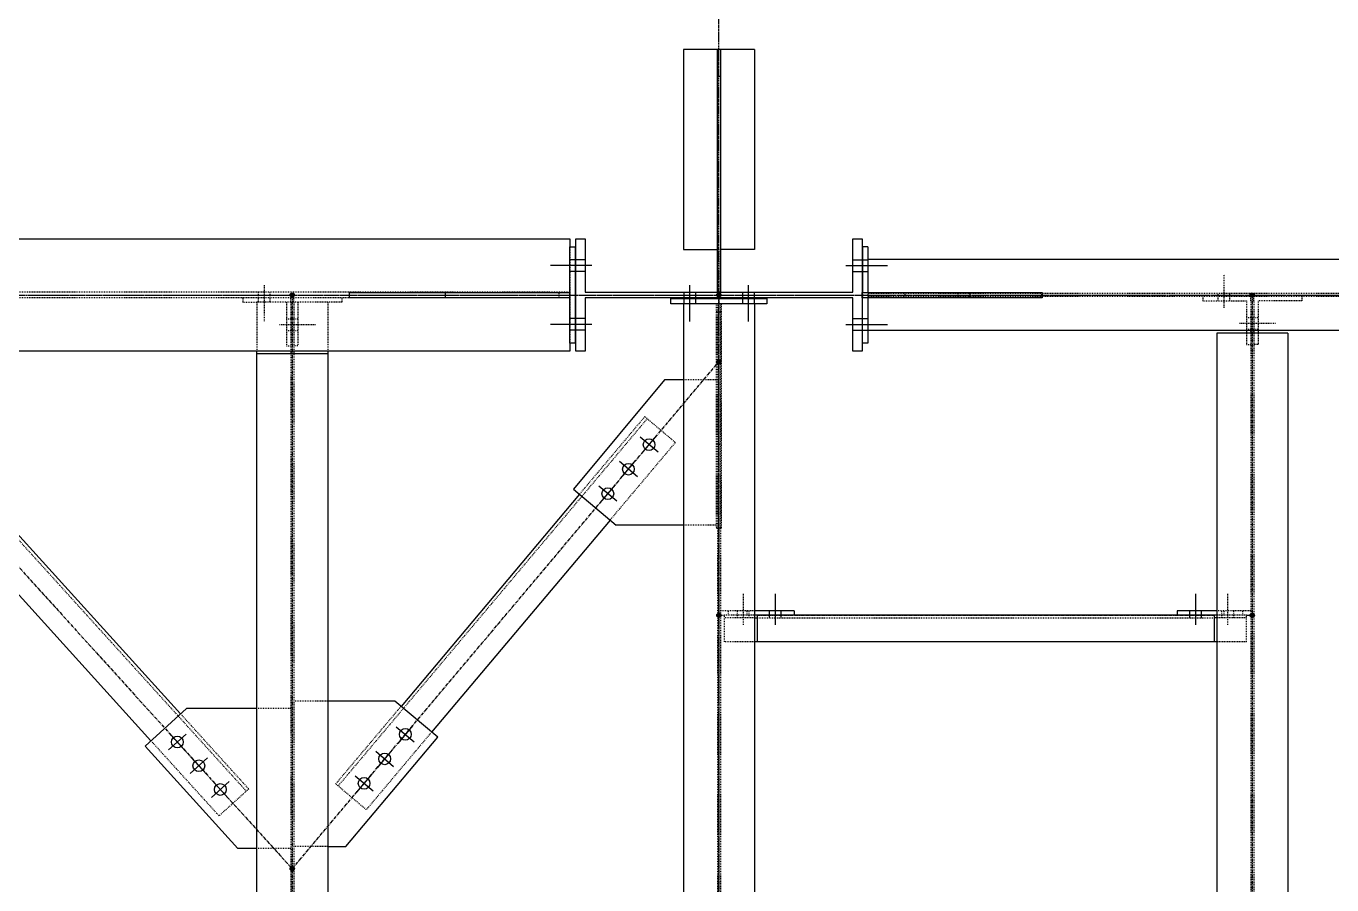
# Model space of a CAD drawing. Header units: millimetres. Extents: x 2102 to 20742, y 12631 to 26594.
# Drawn here: x 15833 to 18281, y 23216 to 24825 of the extents above; entities that cross this region are included whole.
import ezdxf

# ---------------------------------------------------------------- set-up
doc = ezdxf.new("R2010")
doc.units = ezdxf.units.MM
for name, pattern in [('CENTER', [12.7, 7.9375, -1.5875, 1.5875, -1.5875]), ('DXK_LINE_DOT2', [3.9198, 1.9599, -1.9599]), ('DXK_LINE_DOT5', [7.8785, 2.979, -0.9799, 0.9799, -0.9799, 0.9799, -0.9799])]:
    doc.linetypes.add(name, pattern=pattern)
for name, color, linetype in [('1', 7, 'Continuous'), ('2', 7, 'Continuous'), ('4', 7, 'Continuous')]:
    doc.layers.add(name, color=color, linetype=linetype)

# ---------------------------------------------------------------- blocks, each defined once
blk = doc.blocks.new('GridLine-116860372-116903 - 114867')
at = {"layer": '2', "color": 7, "linetype": 'DXK_LINE_DOT5'}
blk.add_line((20200.6, 12454.5), (20200.6, 27661.7), dxfattribs=at)
blk = doc.blocks.new('GridLine-116860372-116908 - 114867')
at = {"layer": '2', "color": 7, "linetype": 'DXK_LINE_DOT5'}
blk.add_line((2535.4, 25070.8), (24512.1, 25070.8), dxfattribs=at)
blk = doc.blocks.new('Bolt-116860372-115384 - 114867')
at = {"layer": '1', "color": 1, "linetype": 'DXK_LINE_DOT2'}
for p, q in [((21384.5, 25041), (21384.5, 25119.8)), ((21370.8, 25067.3), (21370.8, 25074.4)), ((21370.8, 25057.3), (21370.8, 25067.3)), ((21398.3, 25067.3), (21398.3, 25074.4)), ((21398.3, 25057.3), (21398.3, 25067.3))]:
    blk.add_line(p, q, dxfattribs=at)
blk = doc.blocks.new('Part-116860372-114885 - 114867')
at = {"layer": '4', "linetype": 'Continuous'}
blk.add_hatch(color=4, dxfattribs=at).paths.add_polyline_path([(20200.6, 25065.8, -1), (20200.6, 25075.8, -1)])
at = {"layer": '2', "color": 2, "linetype": 'Continuous'}
for p, q in [((19865.1, 24939.6), (19865.1, 25202.1)), ((19865.1, 25202.1), (19886.9, 25202.1)), ((19886.9, 25202.1), (19886.9, 25077.6)), ((20514.3, 25202.1), (20536, 25202.1)), ((20514.3, 25077.6), (20514.3, 25202.1)), ((20536, 25202.1), (20536, 24939.6)), ((19886.9, 25077.6), (20514.3, 25077.6)), ((20514.3, 25064.1), (19886.9, 25064.1)), ((19886.9, 25064.1), (19886.9, 24939.6)), ((20514.3, 24939.6), (20514.3, 25064.1)), ((19886.9, 24939.6), (19865.1, 24939.6)), ((20536, 24939.6), (20514.3, 24939.6))]:
    blk.add_line(p, q, dxfattribs=at)
at = {"layer": '4', "color": 4, "linetype": 'CENTER'}
blk.add_line((20200.6, 25070.8), (20200.6, 25070.8), dxfattribs=at)
at = {"layer": '4', "color": 4, "linetype": 'Continuous'}
blk.add_circle((20200.6, 25070.8), 5, dxfattribs=at)
blk = doc.blocks.new('Bolt-116860372-116052 - 114867')
at = {"layer": '2', "color": 1, "linetype": 'Continuous'}
for p, q in [((19903.1, 25139.6), (19805.6, 25139.6)), ((19903.1, 25139.6), (19805.6, 25139.6)), ((19903.1, 25139.6), (19805.6, 25139.6)), ((19903.1, 25139.6), (19805.6, 25139.6)), ((19903.1, 25139.6), (19805.6, 25139.6)), ((19903.1, 25139.6), (19805.6, 25139.6)), ((19903.1, 25139.6), (19805.6, 25139.6)), ((19903.1, 25139.6), (19805.6, 25139.6)), ((19903.1, 25139.6), (19805.6, 25139.6)), ((19903.1, 25139.6), (19805.6, 25139.6)), ((19903.1, 25139.6), (19805.6, 25139.6)), ((19863.9, 25153.3), (19851.4, 25153.3)), ((19863.9, 25153.3), (19851.4, 25153.3)), ((19863.9, 25153.3), (19851.4, 25153.3)), ((19863.9, 25153.3), (19851.4, 25153.3)), ((19863.9, 25153.3), (19851.4, 25153.3)), ((19863.9, 25153.3), (19851.4, 25153.3)), ((19863.9, 25153.3), (19851.4, 25153.3)), ((19863.9, 25153.3), (19851.4, 25153.3)), ((19863.9, 25153.3), (19851.4, 25153.3)), ((19863.9, 25153.3), (19851.4, 25153.3)), ((19863.9, 25153.3), (19851.4, 25153.3)), ((19863.9, 25125.8), (19851.4, 25125.8)), ((19863.9, 25125.8), (19851.4, 25125.8)), ((19863.9, 25125.8), (19851.4, 25125.8)), ((19863.9, 25125.8), (19851.4, 25125.8)), ((19863.9, 25125.8), (19851.4, 25125.8)), ((19863.9, 25125.8), (19851.4, 25125.8)), ((19863.9, 25125.8), (19851.4, 25125.8)), ((19863.9, 25125.8), (19851.4, 25125.8)), ((19863.9, 25125.8), (19851.4, 25125.8)), ((19863.9, 25125.8), (19851.4, 25125.8)), ((19863.9, 25125.8), (19851.4, 25125.8)), ((19886.9, 25153.3), (19865.1, 25153.3)), ((19886.9, 25153.3), (19865.1, 25153.3)), ((19886.9, 25153.3), (19865.1, 25153.3)), ((19886.9, 25153.3), (19865.1, 25153.3)), ((19886.9, 25153.3), (19865.1, 25153.3)), ((19886.9, 25153.3), (19865.1, 25153.3)), ((19886.9, 25153.3), (19865.1, 25153.3)), ((19886.9, 25153.3), (19865.1, 25153.3)), ((19886.9, 25153.3), (19865.1, 25153.3)), ((19886.9, 25153.3), (19865.1, 25153.3)), ((19886.9, 25153.3), (19865.1, 25153.3)), ((19886.9, 25125.8), (19865.1, 25125.8)), ((19886.9, 25125.8), (19865.1, 25125.8)), ((19886.9, 25125.8), (19865.1, 25125.8)), ((19886.9, 25125.8), (19865.1, 25125.8)), ((19886.9, 25125.8), (19865.1, 25125.8)), ((19886.9, 25125.8), (19865.1, 25125.8)), ((19886.9, 25125.8), (19865.1, 25125.8)), ((19886.9, 25125.8), (19865.1, 25125.8)), ((19886.9, 25125.8), (19865.1, 25125.8)), ((19886.9, 25125.8), (19865.1, 25125.8)), ((19886.9, 25125.8), (19865.1, 25125.8)), ((19903.1, 25002.1), (19805.6, 25002.1)), ((19903.1, 25002.1), (19805.6, 25002.1)), ((19903.1, 25002.1), (19805.6, 25002.1)), ((19903.1, 25002.1), (19805.6, 25002.1)), ((19903.1, 25002.1), (19805.6, 25002.1)), ((19903.1, 25002.1), (19805.6, 25002.1)), ((19903.1, 25002.1), (19805.6, 25002.1)), ((19903.1, 25002.1), (19805.6, 25002.1)), ((19903.1, 25002.1), (19805.6, 25002.1)), ((19903.1, 25002.1), (19805.6, 25002.1)), ((19903.1, 25002.1), (19805.6, 25002.1)), ((19863.9, 25015.8), (19851.4, 25015.8)), ((19863.9, 25015.8), (19851.4, 25015.8)), ((19863.9, 25015.8), (19851.4, 25015.8)), ((19863.9, 25015.8), (19851.4, 25015.8)), ((19863.9, 25015.8), (19851.4, 25015.8)), ((19863.9, 25015.8), (19851.4, 25015.8)), ((19863.9, 25015.8), (19851.4, 25015.8)), ((19863.9, 25015.8), (19851.4, 25015.8)), ((19863.9, 25015.8), (19851.4, 25015.8)), ((19863.9, 25015.8), (19851.4, 25015.8)), ((19863.9, 25015.8), (19851.4, 25015.8)), ((19886.9, 25015.8), (19865.1, 25015.8)), ((19886.9, 25015.8), (19865.1, 25015.8)), ((19886.9, 25015.8), (19865.1, 25015.8)), ((19886.9, 25015.8), (19865.1, 25015.8)), ((19886.9, 25015.8), (19865.1, 25015.8)), ((19886.9, 25015.8), (19865.1, 25015.8)), ((19886.9, 25015.8), (19865.1, 25015.8)), ((19886.9, 25015.8), (19865.1, 25015.8)), ((19886.9, 25015.8), (19865.1, 25015.8)), ((19886.9, 25015.8), (19865.1, 25015.8)), ((19886.9, 25015.8), (19865.1, 25015.8)), ((19863.9, 24988.3), (19851.4, 24988.3)), ((19863.9, 24988.3), (19851.4, 24988.3)), ((19863.9, 24988.3), (19851.4, 24988.3)), ((19863.9, 24988.3), (19851.4, 24988.3)), ((19863.9, 24988.3), (19851.4, 24988.3)), ((19863.9, 24988.3), (19851.4, 24988.3)), ((19863.9, 24988.3), (19851.4, 24988.3)), ((19863.9, 24988.3), (19851.4, 24988.3)), ((19863.9, 24988.3), (19851.4, 24988.3)), ((19863.9, 24988.3), (19851.4, 24988.3)), ((19863.9, 24988.3), (19851.4, 24988.3)), ((19886.9, 24988.3), (19865.1, 24988.3)), ((19886.9, 24988.3), (19865.1, 24988.3)), ((19886.9, 24988.3), (19865.1, 24988.3)), ((19886.9, 24988.3), (19865.1, 24988.3)), ((19886.9, 24988.3), (19865.1, 24988.3)), ((19886.9, 24988.3), (19865.1, 24988.3)), ((19886.9, 24988.3), (19865.1, 24988.3)), ((19886.9, 24988.3), (19865.1, 24988.3)), ((19886.9, 24988.3), (19865.1, 24988.3)), ((19886.9, 24988.3), (19865.1, 24988.3)), ((19886.9, 24988.3), (19865.1, 24988.3))]:
    blk.add_line(p, q, dxfattribs=at)
blk = doc.blocks.new('Part-116860372-114888 - 114867')
at = {"layer": '4', "linetype": 'Continuous'}
blk.add_hatch(color=4, dxfattribs=at).paths.add_polyline_path([(20200.6, 25065.8, -1), (20200.6, 25075.8, -1)])
at = {"layer": '1', "color": 6, "linetype": 'DXK_LINE_DOT2'}
for p, q in [((19851.4, 25183.3), (19851.4, 24958.3)), ((19851.4, 25077.6), (9958.1, 25077.6)), ((19851.4, 25064.1), (9958.1, 25064.1))]:
    blk.add_line(p, q, dxfattribs=at)
at = {"layer": '2', "color": 2, "linetype": 'Continuous'}
for p, q in [((12813.1, 25202.1), (19851.4, 25202.1)), ((19851.4, 25202.1), (19851.4, 25183.3)), ((19851.4, 24958.3), (19851.4, 24939.6)), ((19851.4, 24939.6), (12813.1, 24939.6))]:
    blk.add_line(p, q, dxfattribs=at)
at = {"layer": '4', "color": 4, "linetype": 'CENTER'}
blk.add_line((9575.6, 25070.8), (20200.6, 25070.8), dxfattribs=at)
at = {"layer": '4', "color": 4, "linetype": 'Continuous'}
blk.add_circle((20200.6, 25070.8), 5, dxfattribs=at)
blk = doc.blocks.new('Part-116860372-114889 - 114867')
at = {"layer": '4', "linetype": 'Continuous'}
blk.add_hatch(color=4, dxfattribs=at).paths.add_polyline_path([(20200.6, 25065.8, -1), (20200.6, 25075.8, -1)])
at = {"layer": '1', "color": 6, "linetype": 'DXK_LINE_DOT2'}
for p, q in [((20549.8, 25077.1), (20549.8, 25064.6)), ((23601.4, 25074.4), (20549.8, 25074.4)), ((23601.4, 25067.3), (20549.8, 25067.3))]:
    blk.add_line(p, q, dxfattribs=at)
at = {"layer": '2', "color": 2, "linetype": 'Continuous'}
for p, q in [((20549.8, 25154.1), (20549.8, 25077.1)), ((23601.4, 25154.1), (20549.8, 25154.1)), ((20549.8, 25064.6), (20549.8, 24987.6)), ((23601.4, 24987.6), (20549.8, 24987.6))]:
    blk.add_line(p, q, dxfattribs=at)
at = {"layer": '4', "color": 4, "linetype": 'CENTER'}
blk.add_line((20200.6, 25070.8), (23950.6, 25070.8), dxfattribs=at)
at = {"layer": '4', "color": 4, "linetype": 'Continuous'}
blk.add_circle((20200.6, 25070.8), 5, dxfattribs=at)
blk = doc.blocks.new('Part-116860372-115374 - 114867')
at = {"layer": '1', "color": 6, "linetype": 'DXK_LINE_DOT2'}
for p, q in [((21334.5, 25067.3), (21334.5, 25057.3)), ((21447, 25057.3), (21447, 25067.3)), ((21334.5, 25057.3), (21437, 25057.3)), ((21437, 25057.3), (21437, 24987.6)), ((21437, 24981.3), (21437, 24954.8)), ((21447, 24981.3), (21447, 24987.6)), ((21437, 24954.8), (21447, 24954.8))]:
    blk.add_line(p, q, dxfattribs=at)
at = {"layer": '2', "color": 2, "linetype": 'Continuous'}
blk.add_line((21437, 24987.6), (21437, 24981.3), dxfattribs=at)
blk = doc.blocks.new('Part-116860372-114974 - 114867')
at = {"layer": '4', "linetype": 'Continuous'}
blk.add_hatch(color=4, dxfattribs=at).paths.add_polyline_path([(19200.6, 25065.8, -1), (19200.6, 25075.8, -1)])
at = {"layer": '1', "color": 6, "linetype": 'DXK_LINE_DOT2'}
for p, q in [((19283.8, 25054.1), (19117.3, 25054.1)), ((19117.3, 25054.1), (19117.3, 24939.6)), ((19197, 25054.1), (19197, 24939.6)), ((19204.1, 25054.1), (19204.1, 23580.8)), ((19283.8, 25054.1), (19283.8, 24939.6)), ((19197, 24933.3), (19197, 21410.3))]:
    blk.add_line(p, q, dxfattribs=at)
at = {"layer": '2', "color": 2, "linetype": 'Continuous'}
for p, q in [((19117.3, 21410.3), (19117.3, 24939.6)), ((19283.8, 24933.3), (19117.3, 24933.3)), ((19197, 24939.6), (19197, 24933.3)), ((19204.1, 24939.6), (19204.1, 24933.3)), ((19283.8, 24939.6), (19283.8, 21410.3))]:
    blk.add_line(p, q, dxfattribs=at)
at = {"layer": '4', "color": 4, "linetype": 'CENTER'}
blk.add_line((19200.6, 25070.8), (19200.6, 21320.8), dxfattribs=at)
at = {"layer": '4', "color": 4, "linetype": 'Continuous'}
blk.add_circle((19200.6, 25070.8), 5, dxfattribs=at)
blk = doc.blocks.new('Part-116860372-114975 - 114867')
at = {"layer": '4', "linetype": 'Continuous'}
blk.add_hatch(color=4, dxfattribs=at).paths.add_polyline_path([(20200.6, 25065.8, -1), (20200.6, 25075.8, -1)])
at = {"layer": '1', "color": 6, "linetype": 'DXK_LINE_DOT2'}
for p, q in [((20197, 25050.3), (20197, 21670)), ((20204.1, 25050.3), (20204.1, 21670))]:
    blk.add_line(p, q, dxfattribs=at)
at = {"layer": '2', "color": 2, "linetype": 'Continuous'}
for p, q in [((20283.8, 25050.3), (20117.3, 25050.3)), ((20117.3, 25050.3), (20117.3, 21670)), ((20283.8, 25050.3), (20283.8, 21670))]:
    blk.add_line(p, q, dxfattribs=at)
at = {"layer": '4', "color": 4, "linetype": 'CENTER'}
blk.add_line((20200.6, 25070.8), (20200.6, 21320.8), dxfattribs=at)
at = {"layer": '4', "color": 4, "linetype": 'Continuous'}
blk.add_circle((20200.6, 25070.8), 5, dxfattribs=at)
blk = doc.blocks.new('Part-116860372-114977 - 114867')
at = {"layer": '4', "linetype": 'Continuous'}
blk.add_hatch(color=4, dxfattribs=at).paths.add_polyline_path([(21450.6, 25065.8, -1), (21450.6, 25075.8, -1)])
at = {"layer": '1', "color": 6, "linetype": 'DXK_LINE_DOT2'}
for p, q in [((21447, 25057.3), (21447, 24987.6)), ((21447, 25057.3), (21454.1, 25057.3)), ((21454.1, 25057.3), (21454.1, 24987.6)), ((21447, 24981.3), (21447, 21410.3)), ((21454.1, 24981.3), (21454.1, 21410.3))]:
    blk.add_line(p, q, dxfattribs=at)
at = {"layer": '2', "color": 2, "linetype": 'Continuous'}
for p, q in [((21367.3, 24981.3), (21367.3, 21410.3)), ((21533.8, 24981.3), (21367.3, 24981.3)), ((21447, 24987.6), (21447, 24981.3)), ((21454.1, 24987.6), (21454.1, 24981.3)), ((21533.8, 24981.3), (21533.8, 21410.3))]:
    blk.add_line(p, q, dxfattribs=at)
at = {"layer": '4', "color": 4, "linetype": 'CENTER'}
blk.add_line((21450.6, 25070.8), (21450.6, 21320.8), dxfattribs=at)
at = {"layer": '4', "color": 4, "linetype": 'Continuous'}
blk.add_circle((21450.6, 25070.8), 5, dxfattribs=at)
blk = doc.blocks.new('Part-116860372-115452 - 114867')
at = {"layer": '1', "color": 6, "linetype": 'DXK_LINE_DOT2'}
for p, q in [((19204.1, 25054.1), (19204.1, 25064.1)), ((19316.6, 25064.1), (19316.6, 25054.1)), ((19214.1, 25054.1), (19214.1, 24951.6)), ((19316.6, 25054.1), (19283.8, 25054.1)), ((19214.1, 24951.6), (19204.1, 24951.6))]:
    blk.add_line(p, q, dxfattribs=at)
blk = doc.blocks.new('Part-116860372-115865 - 114867')
at = {"layer": '1', "color": 6, "linetype": 'DXK_LINE_DOT2'}
blk.add_line((20283.8, 25050.3), (20117.3, 25050.3), dxfattribs=at)
at = {"layer": '2', "color": 2, "linetype": 'Continuous'}
for p, q in [((20088.1, 25050.3), (20088.1, 25062.8)), ((20088.1, 25062.8), (20313.1, 25062.8)), ((20117.3, 25050.3), (20088.1, 25050.3)), ((20313.1, 25050.3), (20283.8, 25050.3)), ((20313.1, 25062.8), (20313.1, 25050.3))]:
    blk.add_line(p, q, dxfattribs=at)
blk = doc.blocks.new('Bolt-116860372-115454 - 114867')
at = {"layer": '1', "color": 1, "linetype": 'DXK_LINE_DOT2'}
for p, q in [((19187, 25015.3), (19197, 25015.3)), ((19197, 25015.3), (19204.1, 25015.3)), ((19204.1, 25015.3), (19214.1, 25015.3)), ((19170.8, 25001.6), (19255.8, 25001.6)), ((19187, 24987.8), (19197, 24987.8)), ((19197, 24987.8), (19204.1, 24987.8)), ((19204.1, 24987.8), (19214.1, 24987.8))]:
    blk.add_line(p, q, dxfattribs=at)
blk = doc.blocks.new('Part-116860372-115086 - 114867')
at = {"layer": '4', "linetype": 'Continuous'}
for points in [[(20200.6, 24909.6, -1), (20200.6, 24919.6, -1)], [(19200.6, 23722.1, -1), (19200.6, 23732.1, -1)]]:
    blk.add_hatch(color=4, dxfattribs=at).paths.add_polyline_path(points)
at = {"layer": '1', "color": 6, "linetype": 'DXK_LINE_DOT2'}
for p, q in [((20032.6, 24781.1), (19308.3, 23921)), ((20026.9, 24785.9), (19873.9, 24604.3)), ((20026.9, 24785.9), (20098.6, 24725.5)), ((20098.6, 24725.5), (19945.6, 24543.9)), ((19302.6, 23925.8), (19455.6, 24107.5)), ((19527.3, 24047.1), (19374.3, 23865.4)), ((19374.3, 23865.4), (19302.6, 23925.8))]:
    blk.add_line(p, q, dxfattribs=at)
at = {"layer": '2', "color": 2, "linetype": 'Continuous'}
for p, q in [((19873.9, 24604.3), (19455.6, 24107.5)), ((19945.6, 24543.9), (19527.3, 24047.1))]:
    blk.add_line(p, q, dxfattribs=at)
at = {"layer": '4', "color": 4, "linetype": 'CENTER'}
blk.add_line((19200.6, 23727.1), (20200.6, 24914.6), dxfattribs=at)
at = {"layer": '4', "color": 4, "linetype": 'Continuous'}
for centre in [(20200.6, 24914.6), (19200.6, 23727.1)]:
    blk.add_circle(centre, 5, dxfattribs=at)
blk = doc.blocks.new('Part-116860372-115088 - 114867')
at = {"layer": '4', "linetype": 'Continuous'}
for points in [[(17981.8, 25065.8, -1), (17981.8, 25075.8, -1)], [(19200.6, 23722.1, -1), (19200.6, 23732.1, -1)]]:
    blk.add_hatch(color=4, dxfattribs=at).paths.add_polyline_path(points)
at = {"layer": '1', "color": 6, "linetype": 'DXK_LINE_DOT2'}
for p, q in [((18185.4, 24920.8), (18115.9, 24857.9)), ((19093, 23908.9), (18179.8, 24915.8)), ((18344.9, 24744.9), (18185.4, 24920.8)), ((18275.5, 24681.9), (18115.9, 24857.9)), ((19098.6, 23914), (18939, 24089.9)), ((19029.1, 23851), (18869.6, 24026.9)), ((19098.6, 23914), (19029.1, 23851))]:
    blk.add_line(p, q, dxfattribs=at)
at = {"layer": '2', "color": 2, "linetype": 'Continuous'}
for p, q in [((18939, 24089.9), (18344.9, 24744.9)), ((18869.6, 24026.9), (18275.5, 24681.9))]:
    blk.add_line(p, q, dxfattribs=at)
at = {"layer": '4', "color": 4, "linetype": 'CENTER'}
blk.add_line((17981.8, 25070.8), (19200.6, 23727.1), dxfattribs=at)
at = {"layer": '4', "color": 4, "linetype": 'Continuous'}
for centre in [(17981.8, 25070.8), (19200.6, 23727.1)]:
    blk.add_circle(centre, 5, dxfattribs=at)
blk = doc.blocks.new('Bolt-116860372-116058 - 114867')
at = {"layer": '2', "color": 1, "linetype": 'Continuous'}
for p, q in [((20498, 25139.6), (20595.5, 25139.6)), ((20498, 25139.6), (20595.5, 25139.6)), ((20514.3, 25153.3), (20536, 25153.3)), ((20514.3, 25153.3), (20536, 25153.3)), ((20514.3, 25125.8), (20536, 25125.8)), ((20514.3, 25125.8), (20536, 25125.8)), ((20537.3, 25153.3), (20549.8, 25153.3)), ((20537.3, 25153.3), (20549.8, 25153.3)), ((20537.3, 25125.8), (20549.8, 25125.8)), ((20537.3, 25125.8), (20549.8, 25125.8)), ((20498, 25002.1), (20595.5, 25002.1)), ((20498, 25002.1), (20595.5, 25002.1)), ((20514.3, 25015.8), (20536, 25015.8)), ((20514.3, 25015.8), (20536, 25015.8)), ((20537.3, 25015.8), (20549.8, 25015.8)), ((20537.3, 25015.8), (20549.8, 25015.8)), ((20514.3, 24988.3), (20536, 24988.3)), ((20514.3, 24988.3), (20536, 24988.3)), ((20537.3, 24988.3), (20549.8, 24988.3)), ((20537.3, 24988.3), (20549.8, 24988.3))]:
    blk.add_line(p, q, dxfattribs=at)
blk = doc.blocks.new('Bolt-116860372-115460 - 114867')
at = {"layer": '1', "color": 1, "linetype": 'DXK_LINE_DOT2'}
for p, q in [((19134.5, 25093.8), (19134.5, 25008.8)), ((19120.8, 25077.6), (19120.8, 25064.1)), ((19120.8, 25064.1), (19120.8, 25054.1)), ((19148.3, 25077.6), (19148.3, 25064.1)), ((19148.3, 25064.1), (19148.3, 25054.1))]:
    blk.add_line(p, q, dxfattribs=at)
blk = doc.blocks.new('Part-116860372-115373 - 114867')
at = {"layer": '1', "color": 6, "linetype": 'DXK_LINE_DOT2'}
for p, q in [((21454.1, 25057.3), (21454.1, 25067.3)), ((21566.6, 25067.3), (21566.6, 25057.3)), ((21566.6, 25057.3), (21464.1, 25057.3)), ((21464.1, 25057.3), (21464.1, 24987.6)), ((21454.1, 24981.3), (21454.1, 24987.6)), ((21464.1, 24981.3), (21464.1, 24954.8)), ((21464.1, 24954.8), (21454.1, 24954.8))]:
    blk.add_line(p, q, dxfattribs=at)
at = {"layer": '2', "color": 2, "linetype": 'Continuous'}
blk.add_line((21464.1, 24987.6), (21464.1, 24981.3), dxfattribs=at)
blk = doc.blocks.new('Bolt-116860372-115375 - 114867')
at = {"layer": '1', "color": 1, "linetype": 'DXK_LINE_DOT2'}
for p, q in [((21420.8, 25004.8), (21505.8, 25004.8)), ((21437, 25018.5), (21447, 25018.5)), ((21447, 25018.5), (21454.1, 25018.5)), ((21454.1, 25018.5), (21464.1, 25018.5)), ((21437, 24991), (21447, 24991)), ((21447, 24991), (21454.1, 24991)), ((21454.1, 24991), (21464.1, 24991))]:
    blk.add_line(p, q, dxfattribs=at)
blk = doc.blocks.new('Bolt-116860372-149995 - 114867')
at = {"layer": '1', "color": 1, "linetype": 'DXK_LINE_DOT2'}
for p, q in [((21393.3, 24298.3), (21393.3, 24370.8)), ((21379.5, 24320.8), (21379.5, 24330.8)), ((21407, 24320.8), (21407, 24330.8)), ((21379.5, 24314.6), (21379.5, 24320.8)), ((21407, 24314.6), (21407, 24320.8))]:
    blk.add_line(p, q, dxfattribs=at)
at = {"layer": '2', "color": 1, "linetype": 'Continuous'}
for p, q in [((21318.3, 24298.3), (21318.3, 24370.8)), ((21304.5, 24320.8), (21304.5, 24330.8)), ((21332, 24320.8), (21332, 24330.8)), ((21304.5, 24314.6), (21304.5, 24320.8)), ((21332, 24314.6), (21332, 24320.8))]:
    blk.add_line(p, q, dxfattribs=at)
blk = doc.blocks.new('Part-116860372-116051 - 114867')
at = {"layer": '2', "color": 2, "linetype": 'Continuous'}
for p, q in [((19851.4, 24958.3), (19851.4, 25183.3)), ((19851.4, 25183.3), (19863.9, 25183.3)), ((19863.9, 25183.3), (19863.9, 24958.3)), ((19863.9, 24958.3), (19851.4, 24958.3))]:
    blk.add_line(p, q, dxfattribs=at)
blk = doc.blocks.new('Part-116860372-115453 - 114867')
at = {"layer": '1', "color": 6, "linetype": 'DXK_LINE_DOT2'}
for p, q in [((19084.5, 25064.1), (19084.5, 25054.1)), ((19197, 25054.1), (19197, 25064.1)), ((19084.5, 25054.1), (19117.3, 25054.1)), ((19187, 25054.1), (19187, 24951.6)), ((19187, 24951.6), (19197, 24951.6))]:
    blk.add_line(p, q, dxfattribs=at)
blk = doc.blocks.new('Part-116860372-149992 - 114867')
at = {"layer": '1', "color": 6, "linetype": 'DXK_LINE_DOT2'}
for p, q in [((20283.8, 24330.8), (20204.1, 24330.8)), ((20222.9, 24320.8), (20222.9, 24330.8)), ((20266.6, 24320.8), (20266.6, 24330.8))]:
    blk.add_line(p, q, dxfattribs=at)
at = {"layer": '2', "color": 2, "linetype": 'Continuous'}
for p, q in [((20376.6, 24330.8), (20283.8, 24330.8)), ((20376.6, 24330.8), (20376.6, 24320.8)), ((20290.1, 24320.8), (20283.8, 24320.8))]:
    blk.add_line(p, q, dxfattribs=at)
blk = doc.blocks.new('Bolt-116860372-115866 - 114867')
at = {"layer": '2', "color": 1, "linetype": 'Continuous'}
for p, q in [((20131.8, 25093.8), (20131.8, 25008.8)), ((20131.8, 25093.8), (20131.8, 25008.8)), ((20131.8, 25093.8), (20131.8, 25008.8)), ((20131.8, 25093.8), (20131.8, 25008.8)), ((20131.8, 25093.8), (20131.8, 25008.8)), ((20131.8, 25093.8), (20131.8, 25008.8)), ((20269.3, 25093.8), (20269.3, 25008.8)), ((20269.3, 25093.8), (20269.3, 25008.8)), ((20269.3, 25093.8), (20269.3, 25008.8)), ((20269.3, 25093.8), (20269.3, 25008.8)), ((20269.3, 25093.8), (20269.3, 25008.8)), ((20269.3, 25093.8), (20269.3, 25008.8)), ((20118.1, 25077.6), (20118.1, 25064.1)), ((20118.1, 25077.6), (20118.1, 25064.1)), ((20118.1, 25077.6), (20118.1, 25064.1)), ((20118.1, 25077.6), (20118.1, 25064.1)), ((20118.1, 25077.6), (20118.1, 25064.1)), ((20118.1, 25077.6), (20118.1, 25064.1)), ((20145.6, 25077.6), (20145.6, 25064.1)), ((20145.6, 25077.6), (20145.6, 25064.1)), ((20145.6, 25077.6), (20145.6, 25064.1)), ((20145.6, 25077.6), (20145.6, 25064.1)), ((20145.6, 25077.6), (20145.6, 25064.1)), ((20145.6, 25077.6), (20145.6, 25064.1)), ((20255.6, 25077.6), (20255.6, 25064.1)), ((20255.6, 25077.6), (20255.6, 25064.1)), ((20255.6, 25077.6), (20255.6, 25064.1)), ((20255.6, 25077.6), (20255.6, 25064.1)), ((20255.6, 25077.6), (20255.6, 25064.1)), ((20255.6, 25077.6), (20255.6, 25064.1)), ((20283.1, 25077.6), (20283.1, 25064.1)), ((20283.1, 25077.6), (20283.1, 25064.1)), ((20283.1, 25077.6), (20283.1, 25064.1)), ((20283.1, 25077.6), (20283.1, 25064.1)), ((20283.1, 25077.6), (20283.1, 25064.1)), ((20283.1, 25077.6), (20283.1, 25064.1)), ((20118.1, 25062.8), (20118.1, 25050.3)), ((20118.1, 25062.8), (20118.1, 25050.3)), ((20118.1, 25062.8), (20118.1, 25050.3)), ((20118.1, 25062.8), (20118.1, 25050.3)), ((20118.1, 25062.8), (20118.1, 25050.3)), ((20118.1, 25062.8), (20118.1, 25050.3)), ((20145.6, 25062.8), (20145.6, 25050.3)), ((20145.6, 25062.8), (20145.6, 25050.3)), ((20145.6, 25062.8), (20145.6, 25050.3)), ((20145.6, 25062.8), (20145.6, 25050.3)), ((20145.6, 25062.8), (20145.6, 25050.3)), ((20145.6, 25062.8), (20145.6, 25050.3)), ((20255.6, 25062.8), (20255.6, 25050.3)), ((20255.6, 25062.8), (20255.6, 25050.3)), ((20255.6, 25062.8), (20255.6, 25050.3)), ((20255.6, 25062.8), (20255.6, 25050.3)), ((20255.6, 25062.8), (20255.6, 25050.3)), ((20255.6, 25062.8), (20255.6, 25050.3)), ((20283.1, 25062.8), (20283.1, 25050.3)), ((20283.1, 25062.8), (20283.1, 25050.3)), ((20283.1, 25062.8), (20283.1, 25050.3)), ((20283.1, 25062.8), (20283.1, 25050.3)), ((20283.1, 25062.8), (20283.1, 25050.3)), ((20283.1, 25062.8), (20283.1, 25050.3))]:
    blk.add_line(p, q, dxfattribs=at)
blk = doc.blocks.new('Part-116860372-115892 - 114867')
at = {"layer": '1', "color": 6, "linetype": 'DXK_LINE_DOT2'}
for p, q in [((20194.3, 25050.3), (20194.3, 24525.5)), ((20206.8, 24525.5), (20206.8, 25050.3)), ((20194.3, 25031.6), (20206.8, 25031.6)), ((20206.8, 24720.7), (20194.3, 24720.7)), ((20194.3, 24525.5), (20206.8, 24525.5))]:
    blk.add_line(p, q, dxfattribs=at)
blk = doc.blocks.new('Part-116860372-116057 - 114867')
at = {"layer": '1', "color": 6, "linetype": 'DXK_LINE_DOT2'}
for p, q in [((20549.8, 25154.1), (20549.8, 25077.1)), ((20537.3, 25077.1), (20537.3, 25064.6)), ((20549.8, 25064.6), (20549.8, 24987.6))]:
    blk.add_line(p, q, dxfattribs=at)
at = {"layer": '2', "color": 2, "linetype": 'Continuous'}
for p, q in [((20537.3, 25183.3), (20537.3, 25077.1)), ((20549.8, 25183.3), (20537.3, 25183.3)), ((20549.8, 25183.3), (20549.8, 25154.1)), ((20537.3, 24958.3), (20537.3, 25064.6)), ((20549.8, 24987.6), (20549.8, 24958.3)), ((20549.8, 24958.3), (20537.3, 24958.3))]:
    blk.add_line(p, q, dxfattribs=at)
blk = doc.blocks.new('Part-116860372-116112 - 114867')
at = {"layer": '1', "color": 6, "linetype": 'DXK_LINE_DOT2'}
for p, q in [((20536, 25064.6), (20536, 25077.1)), ((20536, 25077.1), (20956.8, 25077.1)), ((20956.8, 25064.6), (20536, 25064.6)), ((20636.7, 25077.1), (20636.7, 25064.6)), ((20761.6, 25064.6), (20761.6, 25077.1)), ((20956.8, 25077.1), (20956.8, 25064.6))]:
    blk.add_line(p, q, dxfattribs=at)
blk = doc.blocks.new('Part-116860372-116225 - 114867')
at = {"layer": '1', "color": 6, "linetype": 'DXK_LINE_DOT2'}
for p, q in [((20197, 24872.5), (20117.3, 24872.5)), ((20197, 24531.8), (20117.3, 24531.8))]:
    blk.add_line(p, q, dxfattribs=at)
at = {"layer": '2', "color": 2, "linetype": 'Continuous'}
for p, q in [((20073.2, 24872.5), (19859.5, 24616.3)), ((20117.3, 24872.5), (20073.2, 24872.5)), ((19859.5, 24616.3), (19959.9, 24531.8)), ((20117.3, 24531.8), (19959.9, 24531.8))]:
    blk.add_line(p, q, dxfattribs=at)
blk = doc.blocks.new('Part-116860372-116173 - 114867')
at = {"layer": '1', "color": 6, "linetype": 'DXK_LINE_DOT2'}
blk.add_line((19826.4, 25064.6), (19826.4, 25077.1), dxfattribs=at)
at = {"layer": '2', "color": 2, "linetype": 'Continuous'}
for p, q in [((19334, 25077.1), (19851.4, 25077.1)), ((19334, 25077.1), (19334, 25064.6)), ((19851.4, 25064.6), (19334, 25064.6)), ((19559.6, 25064.6), (19559.6, 25077.1))]:
    blk.add_line(p, q, dxfattribs=at)
blk = doc.blocks.new('Part-116860372-116177 - 114867')
at = {"layer": '1', "color": 6, "linetype": 'DXK_LINE_DOT2'}
blk.add_line((20637.5, 25064.6), (20637.5, 25077.1), dxfattribs=at)
at = {"layer": '2', "color": 2, "linetype": 'Continuous'}
for p, q in [((20536, 25077.1), (20788.8, 25077.1)), ((20536, 25064.6), (20536, 25077.1)), ((20788.8, 25064.6), (20536, 25064.6)), ((20788.8, 25077.1), (20958.4, 25077.1)), ((20788.8, 25077.1), (20788.8, 25064.6)), ((20958.4, 25064.6), (20788.8, 25064.6)), ((20958.4, 25077.1), (20958.4, 25064.6))]:
    blk.add_line(p, q, dxfattribs=at)
blk = doc.blocks.new('Part-116860372-116219 - 114867')
at = {"layer": '1', "color": 6, "linetype": 'DXK_LINE_DOT2'}
for p, q in [((19197, 24102.5), (19117.3, 24102.5)), ((19197, 23774.5), (19117.3, 23774.5))]:
    blk.add_line(p, q, dxfattribs=at)
at = {"layer": '2', "color": 2, "linetype": 'Continuous'}
for p, q in [((18952.9, 24102.5), (18855.7, 24014.3)), ((19117.3, 24102.5), (18952.9, 24102.5)), ((19073.2, 23774.5), (18855.7, 24014.3)), ((19117.3, 23774.5), (19073.2, 23774.5))]:
    blk.add_line(p, q, dxfattribs=at)
blk = doc.blocks.new('Bolt-116860372-116220 - 114867')
at = {"layer": '2', "color": 1, "linetype": 'Continuous'}
for p, q in [((18911, 24005.4), (18951.7, 24042.4)), ((18912.9, 24044.3), (18949.8, 24003.5)), ((18961.4, 23949.9), (19002.1, 23986.8)), ((18963.3, 23988.7), (19000.2, 23948)), ((19011.8, 23894.3), (19052.5, 23931.3)), ((19013.7, 23933.2), (19050.6, 23892.4))]:
    blk.add_line(p, q, dxfattribs=at)
for centre in [(18931.4, 24023.9), (18981.8, 23968.3), (19032.1, 23912.8)]:
    blk.add_circle(centre, 13.8, dxfattribs=at)
blk = doc.blocks.new('Part-116860372-116222 - 114867')
at = {"layer": '1', "color": 6, "linetype": 'DXK_LINE_DOT2'}
for p, q in [((19283.8, 24119.6), (19204.1, 24119.6)), ((19283.8, 23778.9), (19204.1, 23778.9))]:
    blk.add_line(p, q, dxfattribs=at)
at = {"layer": '2', "color": 2, "linetype": 'Continuous'}
for p, q in [((19441.2, 24119.6), (19283.8, 24119.6)), ((19541.6, 24035), (19441.2, 24119.6)), ((19325.9, 23778.9), (19541.6, 24035)), ((19283.8, 23778.9), (19325.9, 23778.9))]:
    blk.add_line(p, q, dxfattribs=at)
blk = doc.blocks.new('Bolt-116860372-116223 - 114867')
at = {"layer": '2', "color": 1, "linetype": 'Continuous'}
for p, q in [((19444.6, 24059.5), (19486.7, 24024.1)), ((19483.3, 24062.9), (19447.9, 24020.8)), ((19396.3, 24002.2), (19438.3, 23966.7)), ((19435, 24005.5), (19399.6, 23963.4)), ((19348, 23944.8), (19390, 23909.4)), ((19386.7, 23948.1), (19351.3, 23906.1))]:
    blk.add_line(p, q, dxfattribs=at)
for centre in [(19465.6, 24041.8), (19417.3, 23984.5), (19369, 23927.1)]:
    blk.add_circle(centre, 13.7, dxfattribs=at)
blk = doc.blocks.new('Bolt-116860372-116226 - 114867')
at = {"layer": '2', "color": 1, "linetype": 'Continuous'}
for p, q in [((20058, 24702.5), (20015.9, 24738)), ((20019.2, 24699.2), (20054.6, 24741.3)), ((20009.7, 24645.2), (19967.6, 24680.6)), ((19970.9, 24641.9), (20006.3, 24683.9)), ((19961.3, 24587.8), (19919.3, 24623.2)), ((19922.6, 24584.5), (19958, 24626.6))]:
    blk.add_line(p, q, dxfattribs=at)
for centre in [(20036.9, 24720.3), (19988.6, 24662.9), (19940.3, 24605.5)]:
    blk.add_circle(centre, 13.7, dxfattribs=at)
blk = doc.blocks.new('Part-116860372-154283 - 114867')
at = {"layer": '1', "color": 6, "linetype": 'DXK_LINE_DOT2'}
for p, q in [((20197, 25645.8), (20197, 25583.3)), ((20204.1, 25077.6), (20204.1, 25177.6)), ((20197, 25077.6), (20197, 25077.6)), ((20204.1, 25077.6), (20197, 25077.6)), ((20197, 25077.6), (20197, 25077.6)), ((20197, 25077.6), (20204.1, 25077.6)), ((20204.1, 25077.6), (20204.1, 25077.6))]:
    blk.add_line(p, q, dxfattribs=at)
at = {"layer": '2', "color": 2, "linetype": 'Continuous'}
for p, q in [((20283.8, 25645.8), (20117.3, 25645.8)), ((20117.3, 25645.8), (20117.3, 25177.6)), ((20197, 25077.6), (20197, 25645.8)), ((20204.1, 25645.8), (20204.1, 25077.6)), ((20283.8, 25645.8), (20283.8, 25177.6)), ((20197, 25583.3), (20204.1, 25583.3)), ((20117.3, 25177.6), (20197, 25177.6)), ((20283.8, 25177.6), (20204.1, 25177.6))]:
    blk.add_line(p, q, dxfattribs=at)
blk = doc.blocks.new('Part-116860372-149993 - 114867')
at = {"layer": '1', "color": 6, "linetype": 'DXK_LINE_DOT2'}
for p, q in [((21447, 24330.8), (21367.3, 24330.8)), ((21384.5, 24320.8), (21384.5, 24330.8)), ((21428.3, 24320.8), (21428.3, 24330.8)), ((21447, 24330.8), (21447, 24320.8))]:
    blk.add_line(p, q, dxfattribs=at)
at = {"layer": '2', "color": 2, "linetype": 'Continuous'}
for p, q in [((21367.3, 24330.8), (21274.5, 24330.8)), ((21274.5, 24330.8), (21274.5, 24320.8)), ((21367.3, 24320.8), (21361.1, 24320.8))]:
    blk.add_line(p, q, dxfattribs=at)
blk = doc.blocks.new('Part-116860372-149991 - 114867')
at = {"layer": '4', "linetype": 'Continuous'}
for points in [[(20200.6, 24315.8, -1), (20200.6, 24325.8, -1)], [(21450.6, 24315.8, -1), (21450.6, 24325.8, -1)]]:
    blk.add_hatch(color=4, dxfattribs=at).paths.add_polyline_path(points)
at = {"layer": '1', "color": 6, "linetype": 'DXK_LINE_DOT2'}
for p, q in [((20290.1, 24320.8), (20214.1, 24320.8)), ((20214.1, 24258.3), (20214.1, 24320.8)), ((20283.8, 24314.6), (20214.1, 24314.6)), ((20290.1, 24314.6), (21361.1, 24314.6)), ((21437, 24320.8), (21361.1, 24320.8)), ((21437, 24314.6), (21367.3, 24314.6)), ((21437, 24258.3), (21437, 24320.8)), ((20283.8, 24258.3), (20214.1, 24258.3)), ((21437, 24258.3), (21367.3, 24258.3))]:
    blk.add_line(p, q, dxfattribs=at)
at = {"layer": '2', "color": 2, "linetype": 'Continuous'}
for p, q in [((20283.8, 24314.6), (20290.1, 24314.6)), ((21361.1, 24320.8), (20290.1, 24320.8)), ((20290.1, 24320.8), (20290.1, 24258.3)), ((21361.1, 24320.8), (21361.1, 24258.3)), ((21367.3, 24314.6), (21361.1, 24314.6)), ((21367.3, 24258.3), (20283.8, 24258.3))]:
    blk.add_line(p, q, dxfattribs=at)
at = {"layer": '4', "color": 4, "linetype": 'CENTER'}
for p, q in [((20200.6, 24320.8), (20214.1, 24320.8)), ((20290.1, 24320.8), (21361.1, 24320.8)), ((21437, 24320.8), (21450.6, 24320.8))]:
    blk.add_line(p, q, dxfattribs=at)
at = {"layer": '4', "color": 4, "linetype": 'Continuous'}
for centre in [(20200.6, 24320.8), (21450.6, 24320.8)]:
    blk.add_circle(centre, 5, dxfattribs=at)
blk = doc.blocks.new('Bolt-116860372-149994 - 114867')
at = {"layer": '1', "color": 1, "linetype": 'DXK_LINE_DOT2'}
for p, q in [((20257.9, 24298.3), (20257.9, 24370.8)), ((20244.1, 24320.8), (20244.1, 24330.8)), ((20271.6, 24320.8), (20271.6, 24330.8)), ((20244.1, 24314.6), (20244.1, 24320.8)), ((20271.6, 24314.6), (20271.6, 24320.8))]:
    blk.add_line(p, q, dxfattribs=at)
at = {"layer": '2', "color": 1, "linetype": 'Continuous'}
for p, q in [((20332.9, 24298.3), (20332.9, 24370.8)), ((20319.1, 24320.8), (20319.1, 24330.8)), ((20346.6, 24320.8), (20346.6, 24330.8)), ((20319.1, 24314.6), (20319.1, 24320.8)), ((20346.6, 24314.6), (20346.6, 24320.8))]:
    blk.add_line(p, q, dxfattribs=at)

msp = doc.modelspace()

# ---------------------------------------------------------------- block references
at = {"xscale": 0.8, "yscale": 0.8, "zscale": 0.8}
for name in ['GridLine-116860372-116903 - 114867', 'Part-116860372-154283 - 114867', 'GridLine-116860372-116908 - 114867', 'Part-116860372-114888 - 114867', 'Part-116860372-116051 - 114867', 'Part-116860372-114885 - 114867', 'Part-116860372-116057 - 114867', 'Bolt-116860372-116052 - 114867', 'Part-116860372-114889 - 114867', 'Bolt-116860372-116058 - 114867', 'Bolt-116860372-115384 - 114867', 'Bolt-116860372-115460 - 114867', 'Bolt-116860372-115866 - 114867', 'Part-116860372-115088 - 114867', 'Part-116860372-115453 - 114867', 'Part-116860372-114974 - 114867', 'Part-116860372-115452 - 114867', 'Part-116860372-116173 - 114867', 'Part-116860372-115865 - 114867', 'Part-116860372-114975 - 114867', 'Part-116860372-116112 - 114867', 'Part-116860372-116177 - 114867', 'Part-116860372-115374 - 114867', 'Part-116860372-114977 - 114867', 'Part-116860372-115373 - 114867', 'Part-116860372-115892 - 114867', 'Bolt-116860372-115454 - 114867', 'Bolt-116860372-115375 - 114867', 'Part-116860372-115086 - 114867', 'Part-116860372-116225 - 114867', 'Bolt-116860372-116226 - 114867', 'Bolt-116860372-149994 - 114867', 'Bolt-116860372-149995 - 114867', 'Part-116860372-149991 - 114867', 'Part-116860372-149992 - 114867', 'Part-116860372-149993 - 114867', 'Part-116860372-116222 - 114867', 'Part-116860372-116219 - 114867', 'Bolt-116860372-116223 - 114867', 'Bolt-116860372-116220 - 114867']:
    msp.add_blockref(name, (971.5, 4264.2), dxfattribs=at)

doc.saveas('drawing.dxf')
